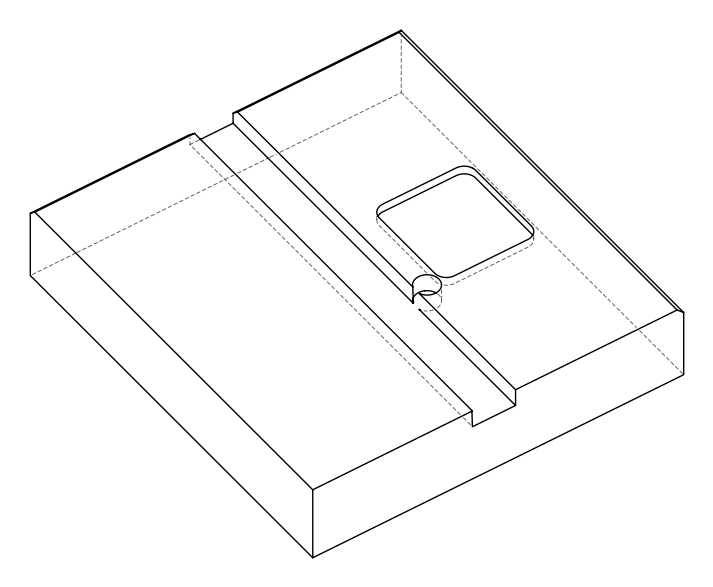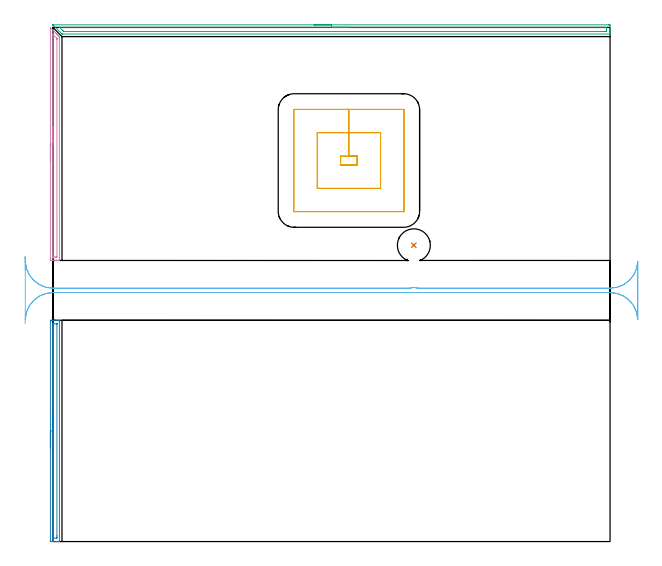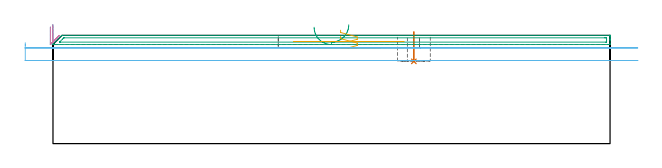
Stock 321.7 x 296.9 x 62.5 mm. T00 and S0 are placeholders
(PLAN: 6 operations, 3 tool changes, 15.2 min)
(1 INDEXABLE_INSERT_DRILL_BLIND_HOLE_FROM_SOLID | STEP1POCKET | NXT0302_009 | 0.07 min | 4185 mm3)
(2 AREA_MILL | FG_CHAMFER_SURFACE | UGT0205_001 | 2.23 min | 1775 mm3)
(3 AREA_MILL_1 | FG_CHAMFER_SURFACE_1 | UGT0205_001 | 5.3 min | 4522 mm3)
(4 AREA_MILL_2 | FG_CHAMFER_SURFACE_2 | UGT0205_001 | 2.3 min | 1820 mm3)
(5 MILL_RECTANGULAR_POCKET | POCKET_RECTANGULAR_STRAIGHT | UGT0201_100 | Follow Part, ap 4.5, ae 75% | 1.97 min | 44165 mm3)
(6 MILL_RECTANGULAR_SLOT | SLOT_RECTANGULAR | UGT0201_004 | Follow Part, ap 8, ae 75% | 3.3 min | 160839 mm3)
(TOOL NXT0302_009 | Index. Insert Drill 19mm [880-D1900L25-05] | D19 PA176 FL95 Z2)
(TOOL UGT0205_001 | Chamfer Mill 20 x 3 x 45 deg. | D20 FL50 Z2)
(TOOL UGT0201_100 | End Mill 18 mm | D18 FL22 Z2)
(TOOL UGT0201_004 | End Mill 32 mm | D32 FL53 Z6)
(OP 1 INDEXABLE_INSERT_DRILL_BLIND_HOLE_FROM_SOLID)
G17 G21 G94 G90
T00 M6
G54
G17 G0 G90 X208.4 Y171.1 S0 M3
G43 Z72.5 H1
G94 G81 G98 Z47.5 F250. R64.5
G80
M5
M2
(OP 2 AREA_MILL)
G17 G21 G94 G90
T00 M6
G54
G17 G0 G90 X-1.5 Y53.9 S1061 M3
G43 Z72.5 H0
Z67.3
G94 G1 Y53.938 Z66.428 F250.
Y54.052 Z65.564
Y54.241 Z64.712
Y54.503 Z63.88
Y54.837 Z63.074
Y55.24 Z62.3
Y55.708 Z61.564
Y56.24 Z60.872
Y56.829 Z60.229
Y57.472 Z59.64
Y58.164 Z59.108
Y58.9 Z58.64
Y59.674 Z58.237
Y60.48 Z57.903
Y61.312 Z57.641
Y62.164 Z57.452
Y63.028 Z57.338
Y63.9 Z57.3
X-1.499 Y127.206 Z57.301
X-1.496 Y127.613 Z57.302
X-1.491 Y127.79 Z57.305
X-1.095 Y127.8 Z57.7
X-0.802 Z57.993
X-0.217 Z58.577
X0.369 Z59.166
X0.661 Z59.458
X2.417 Z61.212
X3.001 Z61.8
X3.431 Z62.23
X3.567 Y127.798 Z62.36
X3.698 Y127.79 Z62.488
X3.7 Y127.652 Z62.5
Y0.148
X3.698 Y0.01 Z62.489
X3.567 Y0.002 Z62.36
X3.431 Y0. Z62.23
X3.001 Z61.8
X2.417 Z61.212
X0.369 Z59.166
X-0.217 Z58.577
X-0.802 Z57.993
X-1.095 Y0.001 Z57.7
X-1.321 Y0.004 Z57.475
X-1.491 Y0.01 Z57.305
X-1.496 Y0.187 Z57.302
X-1.499 Y0.594 Z57.301
X-1.5 Y63.9 Z57.3
X-0.086 Z58.714
Y124.531
X-0.085 Y125.288 Z58.715
X-0.083 Y125.423 Z58.717
X-0.075 Y125.79 Z58.725
X0.292 Y125.798 Z59.092
X2.046 Y125.8 Z60.846
X2.214 Y125.799 Z61.014
X2.24 Y125.798 Z61.04
X2.266 Y125.793 Z61.066
X2.279 Y125.787 Z61.079
X2.281 Y125.768 Z61.081
X2.285 Y125.557 Z61.085
X2.286 Y3.269 Z61.086
X2.285 Y2.512 Z61.085
X2.283 Y2.377 Z61.083
X2.275 Y2.01 Z61.075
X1.908 Y2.002 Z60.708
X0.154 Y2. Z58.954
X-0.014 Y2.001 Z58.786
X-0.04 Y2.002 Z58.76
X-0.066 Y2.007 Z58.734
X-0.079 Y2.013 Z58.721
X-0.081 Y2.032 Z58.719
X-0.085 Y2.243 Z58.715
X-0.086 Y63.9 Z58.714
Y64.772 Z58.752
Y65.636 Z58.866
Y66.488 Z59.055
Y67.32 Z59.317
Y68.126 Z59.651
Y68.9 Z60.054
Y69.636 Z60.523
Y70.328 Z61.054
Y70.971 Z61.643
Y71.56 Z62.286
Y72.092 Z62.978
Y72.56 Z63.714
Y72.963 Z64.488
Y73.297 Z65.294
Y73.559 Z66.126
Y73.748 Z66.978
Y73.862 Z67.843
Y73.9 Z68.714
G0 Z72.5
M5
M2
(OP 3 AREA_MILL_1)
G17 G21 G94 G90
T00 M6
G54
G17 G0 G90 X150.803 Y298.4 S1061 M3
G43 Z72.5 H0
Z67.2
G94 G1 X150.841 Z66.329 F250.
X150.955 Z65.464
X151.144 Z64.612
X151.406 Z63.78
X151.74 Z62.974
X152.143 Z62.2
X152.612 Z61.465
X153.143 Z60.772
X153.732 Z60.129
X154.375 Z59.54
X155.068 Z59.009
X155.803 Z58.54
X156.577 Z58.137
X157.383 Z57.803
X158.215 Z57.541
X159.067 Z57.352
X159.932 Z57.238
X160.803 Z57.2
X320.635
X321.088 Y298.399 Z57.201
X321.535 Y298.395 Z57.203
X321.69 Y298.391 Z57.205
X321.7 Y297.953 Z57.643
Y296.191 Z59.404
Y295.637 Z59.96
Y295.309 Z60.287
Y294.756 Z60.84
Y294.428 Z61.167
Y293.773 Z61.826
Y293.432 Z62.167
X321.695 Y293.102 Z62.488
X321.693 Z62.489
X321.535 Y293.1 Z62.5
X5.429
X5.203 Y293.103 Z62.491
X5.193 Z62.49
X4.984 Y293.316 Z62.283
X0.113 Y298.188 Z57.412
X0.073 Y298.229 Z57.37
X0.044 Y298.258 Z57.341
X-0.075 Y298.389 Z57.205
X-0.003 Y298.396 Z57.202
X0.046 Y298.399 Z57.2
X160.803 Y298.4
Y296.985 Z58.615
X319.302
X319.39 Y296.984 Z58.616
X319.667 Y296.979 Z58.621
X319.69 Y296.889 Z58.711
X319.697 Y296.681 Z58.919
X319.699 Y296.191 Z59.409
X319.7 Y295.798 Z59.802
X319.699 Y295.309 Z60.291
X319.698 Y294.919 Z60.681
X319.69 Y294.53 Z61.07
X319.302 Y294.517 Z61.083
X319.213 Y294.515 Z61.085
X318.409 Y294.514 Z61.086
X6.682 Y294.515 Z61.085
X6.281 Y294.521 Z61.079
X6.23 Y294.531 Z61.069
X6.149 Y294.607 Z60.993
X6.026 Y294.725 Z60.875
X5.877 Y294.873 Z60.727
X5.44 Y295.309 Z60.291
X3.832 Y296.92 Z58.68
X3.8 Y296.956 Z58.644
X3.784 Y296.977 Z58.623
X3.8 Y296.979 Z58.621
X4.091 Y296.984 Z58.616
X4.179 Y296.985 Z58.615
X160.803
X161.675 Z58.653
X162.54 Z58.766
X163.392 Z58.955
X164.224 Z59.218
X165.03 Z59.551
X165.803 Z59.954
X166.539 Z60.423
X167.231 Z60.954
X167.874 Z61.543
X168.464 Z62.187
X168.995 Z62.879
X169.464 Z63.615
X169.866 Z64.388
X170.2 Z65.194
X170.463 Z66.026
X170.651 Z66.878
X170.765 Z67.743
X170.803 Z68.615
G0 Z72.5
M5
M2
(OP 4 AREA_MILL_2)
G17 G21 G94 G90
T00 M6
G54
G17 G0 G90 X-1.5 Y219.55 S1061 M3
G43 Z72.5 H0
Z67.3
G94 G1 Y219.588 Z66.428 F250.
Y219.702 Z65.564
Y219.89 Z64.712
Y220.153 Z63.88
Y220.487 Z63.074
Y220.889 Z62.3
Y221.358 Z61.564
Y221.889 Z60.872
Y222.479 Z60.229
Y223.122 Z59.64
Y223.814 Z59.108
Y224.55 Z58.64
Y225.324 Z58.237
Y226.13 Z57.903
Y226.962 Z57.641
Y227.813 Z57.452
Y228.678 Z57.338
Y229.55 Z57.3
X-1.499 Y296.765 Z57.299
X-1.494 Y296.782 Z57.304
X-1.469 Y296.765 Z57.329
X-1.369 Y296.669 Z57.43
X-1.32 Y296.62 Z57.479
X1.606 Y293.694 Z60.405
X1.814 Y293.486 Z60.612
X1.978 Y293.324 Z60.773
X2.136 Y293.165 Z60.934
X2.261 Y293.039 Z61.059
X2.417 Y292.885 Z61.212
X2.567 Y292.734 Z61.365
X2.709 Y292.592 Z61.506
X2.856 Y292.446 Z61.652
X2.998 Y292.303 Z61.796
X3.156 Y292.145 Z61.954
X3.295 Y292.006 Z62.091
X3.601 Y291.698 Z62.399
X3.694 Y291.602 Z62.491
X3.7 Y290.804 Z62.5
Y162.483
X3.698 Y162.31 Z62.489
X3.537 Y162.303 Z62.329
X3.368 Y162.3 Z62.168
X3.136 Z61.936
X2.417 Z61.212
X1.179 Z59.976
X-0.217 Z58.578
X-0.836 Z57.96
X-1.095 Y162.302 Z57.701
X-1.321 Y162.305 Z57.476
X-1.492 Y162.31 Z57.305
X-1.495 Y162.523 Z57.302
X-1.499 Y162.93 Z57.301
X-1.5 Y163.342 Z57.3
Y229.55
X-0.086 Z58.714
X-0.085 Y292.592 Z58.715
X-0.082 Y292.845 Z58.718
X-0.079 Y292.906 Z58.721
X-0.077 Y292.915 Z58.723
X-0.058 Y292.9 Z58.742
X-0.004 Y292.849 Z58.796
X0.257 Y292.592 Z59.057
X2.044 Y290.804 Z60.844
X2.217 Y290.625 Z61.017
X2.277 Y290.561 Z61.077
X2.279 Y290.518 Z61.079
X2.282 Y290.424 Z61.082
X2.285 Y290.044 Z61.085
X2.286 Y289.91 Z61.086
X2.285 Y164.853 Z61.085
X2.279 Y164.321 Z61.079
X2.268 Y164.31 Z61.068
X2.197 Y164.306 Z60.997
X2.087 Y164.302 Z60.887
X1.95 Y164.3 Z60.75
X1.539 Z60.339
X0.661 Z59.461
X0.194 Z58.994
X-0.008 Y164.303 Z58.792
X-0.044 Y164.305 Z58.756
X-0.076 Y164.309 Z58.724
X-0.079 Y164.355 Z58.721
X-0.084 Y164.583 Z58.716
X-0.085 Y164.719 Z58.715
X-0.086 Y165.479 Z58.714
Y229.55
Y230.421 Z58.752
Y231.286 Z58.866
Y232.138 Z59.055
Y232.97 Z59.317
Y233.776 Z59.651
Y234.55 Z60.054
Y235.285 Z60.523
Y235.978 Z61.054
Y236.621 Z61.643
Y237.21 Z62.286
Y237.741 Z62.978
Y238.21 Z63.714
Y238.613 Z64.488
Y238.947 Z65.294
Y239.209 Z66.126
Y239.398 Z66.978
Y239.512 Z67.843
Y239.55 Z68.714
G0 Z72.5
M5
M2
(OP 5 MILL_RECTANGULAR_POCKET)
G17 G21 G94 G90
T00 M6
G54
G17 G0 G90 X166.1 Y222.445 S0 M3
G43 Z72.5 H0
Z65.5
G94 G1 Y217.5 Z64.175 F250.
X175.7 Z61.603
Y222.6 Z60.236
X170.9 Z58.95
X166.1 F500.
Y217.5
X175.7
Y222.6
X170.9
Y236.1
X152.6
Y204.
X189.2
Y236.1
X170.9
Y249.6
X139.3
G3 X139.1 Y249.4 R0.2
G1 Y190.7
G3 X139.3 Y190.5 R0.2
G1 X202.5
G3 X202.7 Y190.7 R0.2
G1 Y249.4
G3 X202.5 Y249.6 R0.2
G1 X170.9
X169.9
G0 X166.1 Y222.445 Z61.95
G1 Y217.5 Z60.625 F250.
X175.7 Z58.053
Y222.6 Z56.686
X170.9 Z55.4
X166.1 F500.
Y217.5
X175.7
Y222.6
X170.9
Y236.1
X152.6
Y204.
X189.2
Y236.1
X170.9
Y249.6
X139.3
G3 X139.1 Y249.4 R0.2
G1 Y190.7
G3 X139.3 Y190.5 R0.2
G1 X202.5
G3 X202.7 Y190.7 R0.2
G1 Y249.4
G3 X202.5 Y249.6 R0.2
G1 X170.9
X169.9
G0 Z72.5
M5
M2
(OP 6 MILL_RECTANGULAR_SLOT)
G17 G21 G94 G90
T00 M6
G54
G17 G0 G90 X-16.154 Y125.785 S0 M3
G43 Z72.5 H0
Z55.25
G94 G1 X-15.97 Y128.779 F250.
G2 X0. Y143.8 R16. F500.
G1 X321.7
G2 X337.69 Y128.366 R16.
G1 Y161.734
G2 X321.7 Y146.3 R16.
G1 X212.237
G2 X208.4 Y146.767 R16.
X204.563 Y146.3 R16.
G1 X0.
G2 X-15.97 Y161.321 R16.
G1 X-16.154 Y164.315 F250.
G0 X-16. Y156.88 Z58.25
G1 Y161.734 Z56.949
X-15.99 Z56.947
X-16. Z56.944
Y128.366 Z48.003
X-15.99 Z48.
G2 X0. Y143.8 R16. F500.
G1 X321.7
G2 X337.69 Y128.366 R16.
G1 X337.7
Y161.734
X337.69
G2 X321.7 Y146.3 R16.
G1 X212.237
G2 X208.4 Y146.767 R16.
X204.563 Y146.3 R16.
G1 X0.
G2 X-15.99 Y161.734 R16.
G1 X-16.096 Y164.733 F250.
G0 Z72.5
M5
M2
